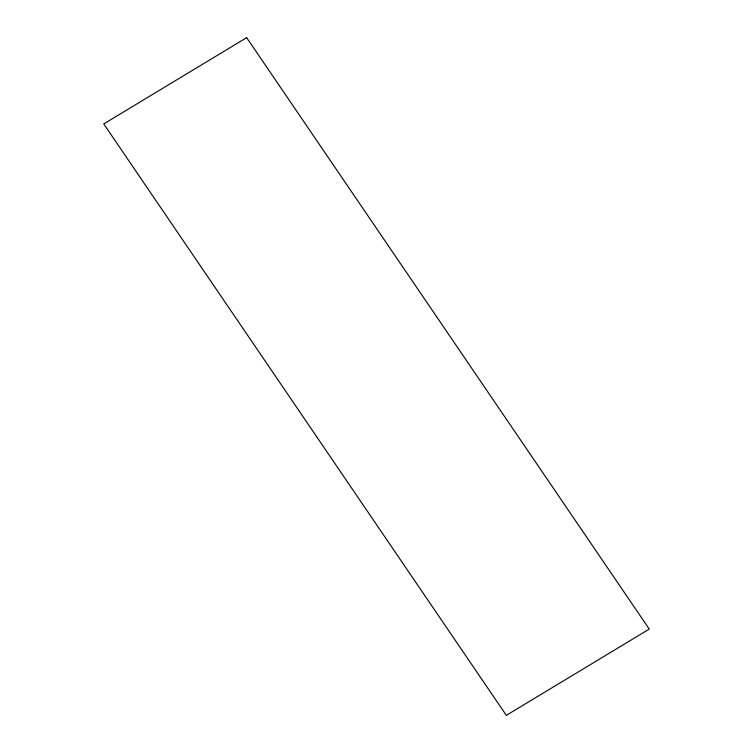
<?xml version="1.0" encoding="UTF-8"?>
<svg xmlns="http://www.w3.org/2000/svg" width="753" height="753" viewBox="0 0 753 753"><rect width="100%" height="100%" fill="white"/><g stroke="black" fill="none" stroke-linecap="round" stroke-linejoin="round"><path stroke-width="1.13" d="M246.664 37.65L103.745 123.916L506.336 715.35L649.255 629.084L246.664 37.65"/></g></svg>
